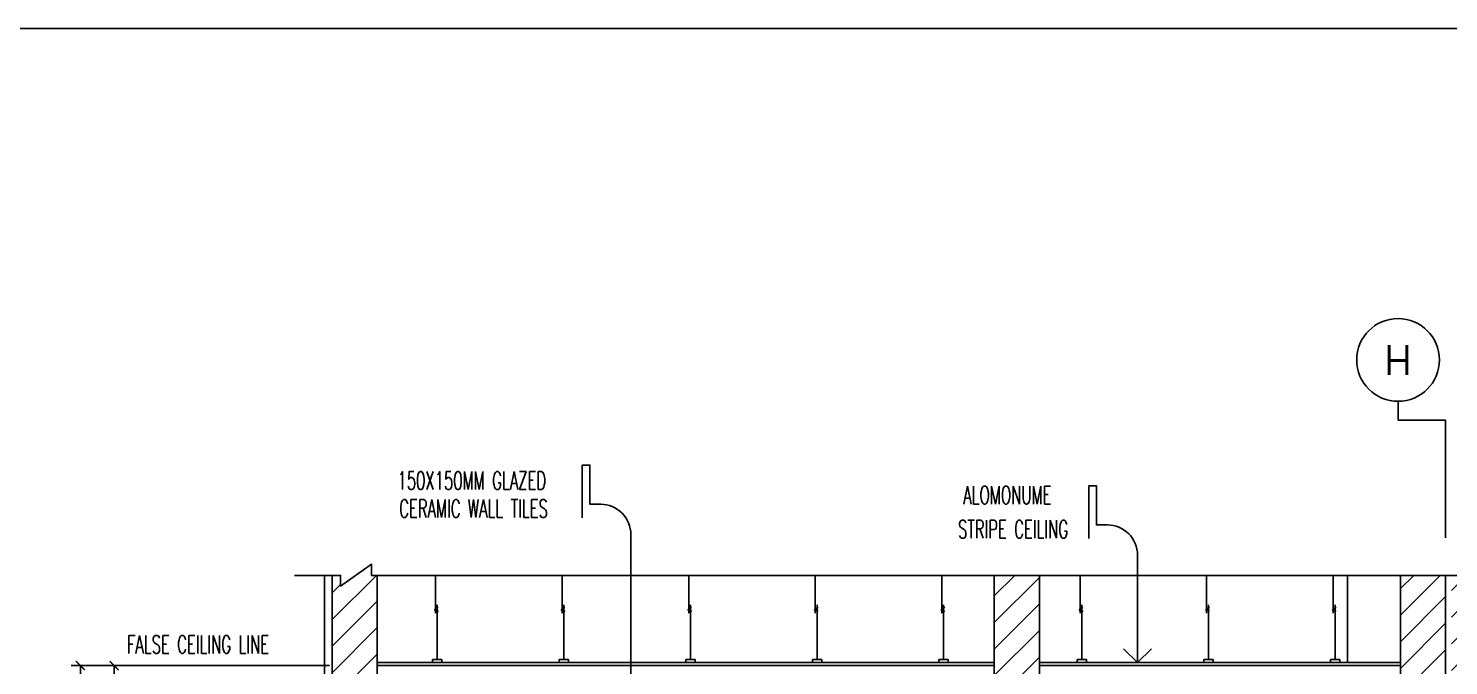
# Model space of a CAD drawing. Extents: x 417646.4 to 417675.2, y 43441 to 43460.9.
# Drawn here: x 417655.833 to 417660.553, y 43458.784 to 43460.902 of the extents above; entities that cross this region are included whole.
import ezdxf
from ezdxf.enums import TextEntityAlignment as Align

# ---------------------------------------------------------------- set-up
doc = ezdxf.new("R2010")
doc.units = 0
doc.header["$MEASUREMENT"] = 0
doc.header["$PDMODE"] = 3
doc.header["$PDSIZE"] = 0.1
doc.linetypes.add('CENTERX2', pattern=[4, 2.5, -0.5, 0.5, -0.5])
doc.layers.get('0').update_dxf_attribs({"linetype": 'CONTINUOUS'})
doc.layers.get('DEFPOINTS').update_dxf_attribs({"linetype": 'CONTINUOUS'})
for name, color, linetype in [('AX', 6, 'CONTINUOUS'), ('AX-CR', 2, 'CONTINUOUS'), ('AX-TXT', 4, 'CONTINUOUS'), ('AXES', 11, 'CENTERX2'), ('Dimout', 4, 'CONTINUOUS'), ('ELE', 3, 'CONTINUOUS'), ('ELV', 7, 'CONTINUOUS'), ('Hatch', 11, 'CONTINUOUS'), ('K-FUR', 3, 'CONTINUOUS'), ('Plaster', 7, 'CONTINUOUS'), ('TITLE', 6, 'CONTINUOUS'), ('TXT', 2, 'CONTINUOUS'), ('WALL', 6, 'CONTINUOUS')]:
    doc.layers.add(name, color=color, linetype=linetype)
doc.styles.add('ROMANS', font='ROMANS.shx', dxfattribs={"width": 0.6})
doc.dimstyles.new('R50', dxfattribs={"dimscale": 0, "dimtxt": 0.06, "dimasz": 0.03, "dimexe": 0.03, "dimexo": 0.03, "dimgap": 0.03, "dimtad": 1, "dimdec": 0, "dimlfac": 1000, "dimzin": 13, "dimdsep": 46, "dimtxsty": 'ROMANS', "dimblk": 'ARCHTICK', "dimcen": 0.09, "dimclrd": 4, "dimclre": 4, "dimclrt": 2, "dimadec": 0, "dimazin": 0, "dimtfac": 1, "dimtdec": 0, "dimtofl": 0, "dimtmove": 2, "dimatfit": 3, "dimldrblk": 'CLOSEDBLANK', "dimfxl": 0, "dimtolj": 1, "dimtzin": 0, "dimarcsym": 0})

# ---------------------------------------------------------------- blocks, each defined once
blk = doc.blocks.new('AXL')
at = {"layer": 'AX-CR'}
blk.add_circle((-350, 0), 350, dxfattribs=at)
at = {"layer": 'AX-TXT', "style": 'ROMANS'}
blk.add_attdef('AX', text='', height=250, dxfattribs=at).set_placement((-350, 0), align=Align.MIDDLE)
blk = doc.blocks.new('GAN')
for p, q in [((-0.0212, 0.1644), (-0.0212, 0.29)), ((-0.0155, 0.01), (-0.0155, 0.1918)), ((0, 0.01), (-0.031, 0.01)), ((-0.031, 0.01), (-0.031, 0)), ((0, 0.01), (0, 0))]:
    blk.add_line(p, q)
blk.add_lwpolyline([(-0.0118, 0.184), (-0.024, 0.1754), (-0.0113, 0.1703)])
blk = doc.blocks.new('_ARCHTICK')
at = {"color": 0, "linetype": 'ByBlock', "const_width": 0.15}
blk.add_lwpolyline([(-0.5, -0.5), (0.5, 0.5)], dxfattribs=at)
blk = doc.blocks.new('*D139')
at = {"layer": 'DEFPOINTS', "color": 0}
for p in [(417656.1182, 43458.7835), (417656.8641, 43458.7835), (417656.6602, 43457.9835)]:
    blk.add_point(p, dxfattribs=at)
at = {"layer": 'Dimout', "color": 4, "lineweight": -2}
for p, q in [((417656.8341, 43458.7835), (417656.0882, 43458.7835)), ((417656.1182, 43457.9835), (417656.1182, 43458.7835)), ((417656.6302, 43457.9835), (417656.0882, 43457.9835))]:
    blk.add_line(p, q, dxfattribs=at)
at = {"layer": 'Dimout', "color": 4, "lineweight": -2, "xscale": 0.03, "yscale": 0.03, "zscale": 0.03}
for p, rotation in [((417656.1182, 43458.7835), 90), ((417656.1182, 43457.9835), 270)]:
    blk.add_blockref('_ARCHTICK', p, dxfattribs=dict(at, rotation=rotation))
at = {"layer": 'Dimout', "color": 2, "insert": (417656.0582, 43458.3835), "char_height": 0.06, "attachment_point": 5, "rotation": 90, "style": 'ROMANS'}
blk.add_mtext('\\A1;800', dxfattribs=at)
blk = doc.blocks.new('_ClosedBlank')
at = {"color": 0, "linetype": 'ByBlock', "lineweight": -2}
for p, q in [((-1, 0.17), (0, 0)), ((-1, 0.17), (-1, -0.17)), ((0, 0), (-1, -0.17))]:
    blk.add_line(p, q, dxfattribs=at)
blk = doc.blocks.new('*D140')
at = {"layer": 'DEFPOINTS', "color": 0}
for p in [(417656.0059, 43458.7835), (417656.6602, 43458.7835), (417656.6568, 43456.0835)]:
    blk.add_point(p, dxfattribs=at)
at = {"layer": 'Dimout', "color": 4, "lineweight": -2}
for p, q in [((417656.6302, 43458.7835), (417655.9759, 43458.7835)), ((417656.0059, 43456.0835), (417656.0059, 43458.7835)), ((417656.6268, 43456.0835), (417655.9759, 43456.0835))]:
    blk.add_line(p, q, dxfattribs=at)
at = {"layer": 'Dimout', "color": 4, "lineweight": -2, "xscale": 0.03, "yscale": 0.03, "zscale": 0.03}
for p, rotation in [((417656.0059, 43458.7835), 90), ((417656.0059, 43456.0835), 270)]:
    blk.add_blockref('_ARCHTICK', p, dxfattribs=dict(at, rotation=rotation))
at = {"layer": 'Dimout', "color": 2, "insert": (417655.9459, 43457.4335), "char_height": 0.06, "attachment_point": 5, "rotation": 90, "style": 'ROMANS'}
blk.add_mtext('\\A1;2700', dxfattribs=at)
blk = doc.blocks.new('walling')
at = {"layer": 'ELV'}
blk.add_line((0.1363, -1.1797), (-0.4198, -1.1797), dxfattribs=at)
blk.add_lwpolyline([(-0.025, -0.176), (-0.025, 0), (0, 0), (0, -0.1306), (0.0363, -0.1306, -0.414214), (0.1363, -0.2306), (0.1363, -1.5582)], format="xyb", dxfattribs=at)
at = {"layer": 'WALL'}
for p, q in [((-0.4198, -1.1797), (-0.3736, -1.1334)), ((-0.4198, -1.1797), (-0.3736, -1.2259)), ((0.1345, -1.56), (0.0882, -1.5137)), ((0.1345, -1.56), (0.1808, -1.5137))]:
    blk.add_line(p, q, dxfattribs=at)
at = {"layer": 'TXT', "style": 'ROMANS', "width": 0.6}
for s, p in [('150X150MM GLAZED', (-0.639, -0.0816)), ('CERAMIC WALL TILES', (-0.6331, -0.1746))]:
    blk.add_text(s, height=0.06, dxfattribs=at).set_placement(p)
blk = doc.blocks.new('ceil')
at = {"layer": 'ELV'}
blk.add_lwpolyline([(-0.1613, 0.4121), (-0.1613, 0.5881), (-0.1363, 0.5881), (-0.1363, 0.4575), (-0.1, 0.4575, -0.414214), (0, 0.3575), (0, 0)], format="xyb", dxfattribs=at)
at = {"layer": 'WALL'}
blk.add_lwpolyline([(0.0463, 0.0463), (0, 0), (-0.0463, 0.0463)], dxfattribs=at)
at = {"layer": 'TXT', "style": 'ROMANS', "width": 0.6}
for s, p in [('ALOMONUME', (-0.5788, 0.5268)), (' STRIPE CEILING', (-0.6209, 0.4135))]:
    blk.add_text(s, height=0.06, dxfattribs=at).set_placement(p)

msp = doc.modelspace()

# ---------------------------------------------------------------- hatches: boundary and pattern name
at = {"layer": 'Hatch'}
h = msp.add_hatch(dxfattribs=at)
h.set_pattern_fill('ANSI31', color=256, scale=0.5, style=0)
h.set_pattern_definition([(45, (-133.45619, -33.04978), (-0.044194173824, 0.044194173824), [])])
h.paths.add_polyline_path([(417660.7128, 43459.0835), (417660.5628, 43459.0835), (417660.5628, 43456.0285), (417660.7128, 43456.0285), (417660.7128, 43456.0635)])
h.paths.add_polyline_path([(417660.5428, 43459.0835), (417660.3928, 43459.0835), (417660.3928, 43456.0285), (417660.5428, 43456.0285)])
h.paths.add_polyline_path([(417659.1928, 43459.0835), (417659.0428, 43459.0835), (417659.0428, 43456.0335), (417659.1928, 43456.0335)])
h.paths.add_polyline_path([(417656.9928, 43459.0835), (417656.9739, 43459.0835), (417656.9739, 43459.1207), (417656.8709, 43459.0479), (417656.8709, 43459.0835), (417656.8428, 43459.0835), (417656.8428, 43456.0335), (417656.9928, 43456.0335)])

# ---------------------------------------------------------------- linework, layer by layer
for p, q in [((417659.0428, 43458.7935), (417656.9928, 43458.7935)), ((417659.0428, 43458.7835), (417656.9928, 43458.7835)), ((417660.3928, 43458.7935), (417659.1928, 43458.7935)), ((417660.3928, 43458.7835), (417659.1928, 43458.7835))]:
    msp.add_line(p, q)
at = {"layer": 'AXES'}
for p, q in [((417660.3848, 43459.6621), (417660.3848, 43459.599)), ((417660.3848, 43459.599), (417660.5428, 43459.599)), ((417660.5428, 43455.2079), (417660.5428, 43459.599))]:
    msp.add_line(p, q, dxfattribs=at)
at = {"layer": 'ELE'}
msp.add_lwpolyline([(417665.8692, 43459.0835), (417665.5487, 43459.0835), (417665.5487, 43459.1207), (417665.4458, 43459.0479), (417665.4458, 43459.0835), (417656.9739, 43459.0835), (417656.9739, 43459.1207), (417656.8709, 43459.0479), (417656.8709, 43459.0835), (417656.7175, 43459.0835)], dxfattribs=at)
at = {"layer": 'Plaster'}
for p, q in [((417656.8168, 43456.0835), (417656.8168, 43459.0835)), ((417660.2168, 43458.7935), (417660.2168, 43459.0835))]:
    msp.add_line(p, q, dxfattribs=at)
at = {"layer": 'TITLE'}
msp.add_line((417674.6751, 43460.9016), (417646.3501, 43460.9016), dxfattribs=at)
at = {"layer": 'WALL'}
for p, q in [((417656.8428, 43456.0335), (417656.8428, 43459.0835)), ((417656.9928, 43456.0335), (417656.9928, 43459.0835)), ((417659.0428, 43459.0835), (417659.0428, 43456.0335)), ((417659.1928, 43459.0835), (417659.1928, 43456.0335)), ((417660.3928, 43459.0835), (417660.3928, 43456.0285)), ((417660.5428, 43459.0835), (417660.5428, 43456.0835))]:
    msp.add_line(p, q, dxfattribs=at)

# ---------------------------------------------------------------- block references
for p in [(417657.2072, 43458.7935), (417657.628, 43458.7935), (417658.0488, 43458.7935), (417658.4695, 43458.7935), (417658.8903, 43458.7935), (417659.3492, 43458.7935), (417659.77, 43458.7935), (417660.1908, 43458.7935)]:
    msp.add_blockref('GAN', p)
at = {"layer": 'AX', "xscale": 0.0003928571428904044, "yscale": 0.0003928571200231101, "zscale": 0.0003928571242306922, "rotation": 180}
msp.add_blockref('AXL', (417660.2473, 43459.7996), dxfattribs=at).add_auto_attribs({'AX': 'H'})
at = {"layer": 'K-FUR'}
msp.add_blockref('ceil', (417659.519, 43458.7935), dxfattribs=at)
at = {"layer": 'WALL'}
msp.add_blockref('walling', (417657.699, 43459.4502), dxfattribs=at)

# ---------------------------------------------------------------- texts
at = {"layer": 'TXT', "style": 'ROMANS', "width": 0.6}
msp.add_text('FALSE CEILING LINE', height=0.06, dxfattribs=at).set_placement((417656.1613, 43458.8238))

# ---------------------------------------------------------------- dimensions: what is measured, and where the dimension line sits
at = {"layer": 'Dimout'}
for base, p1, p2, picture, middle in [((417656.0059, 43458.7835), (417656.6568, 43456.0835), (417656.6602, 43458.7835), '*D140', (417655.9459, 43457.4335)), ((417656.1182, 43458.7835), (417656.6602, 43457.9835), (417656.8641, 43458.7835), '*D139', (417656.0582, 43458.3835))]:
    dim = msp.add_linear_dim(base=base, p1=p1, p2=p2, angle=90, dimstyle='R50', override={"dimscale": 1}, dxfattribs=at)
    dim.commit()
    dim.dimension.update_dxf_attribs({"geometry": picture, "text_midpoint": middle})

doc.saveas('drawing.dxf')
